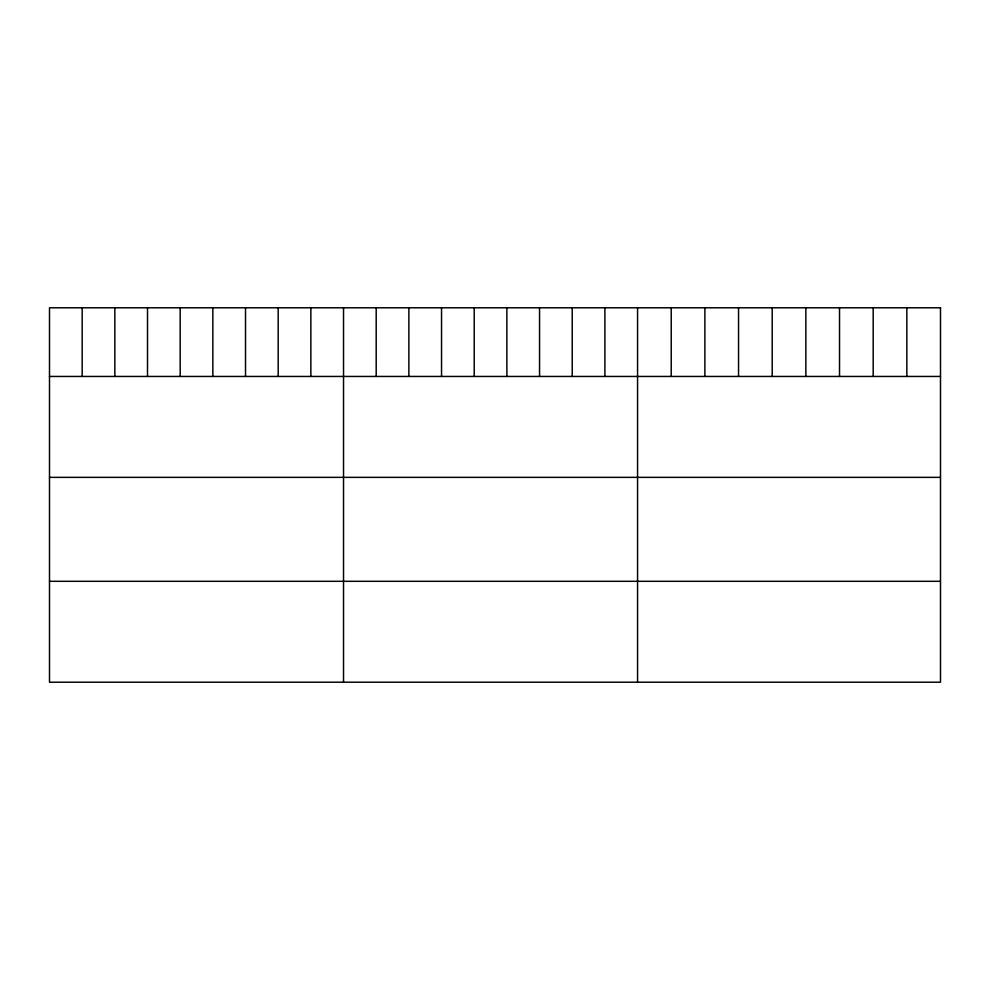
<?xml version="1.0" encoding="UTF-8"?>
<svg xmlns="http://www.w3.org/2000/svg" width="990" height="990" viewBox="0 0 990 990"><rect width="100%" height="100%" fill="white"/><g stroke="black" fill="none" stroke-linecap="round" stroke-linejoin="round"><path stroke-width="1.49" d="M49.5 376.447L940.5 376.447M49.5 477.353L940.5 477.353M49.5 581.303L940.5 581.303M906.84 307.791L906.84 376.447M873.18 307.791L873.18 376.447M839.52 307.791L839.52 376.447M805.86 307.791L805.86 376.447M772.2 307.791L772.2 376.447M738.54 307.791L738.54 376.447M704.88 307.791L704.88 376.447M671.22 307.791L671.22 376.447M637.56 307.791L637.56 682.209M604.89 307.791L604.89 376.447M572.22 307.791L572.22 376.447M539.55 307.791L539.55 376.447M506.88 307.791L506.88 376.447M474.21 307.791L474.21 376.447M441.54 307.791L441.54 376.447M408.87 307.791L408.87 376.447M376.2 307.791L376.2 376.447M343.53 307.791L343.53 682.209M310.86 307.791L310.86 376.447M278.19 307.791L278.19 376.447M245.52 307.791L245.52 376.447M212.85 307.791L212.85 376.447M180.18 307.791L180.18 376.447M147.51 307.791L147.51 376.447M114.84 307.791L114.84 376.447M82.17 307.791L82.17 376.447M940.5 307.791L49.5 307.791L49.5 682.209L940.5 682.209L940.5 307.791"/></g></svg>
